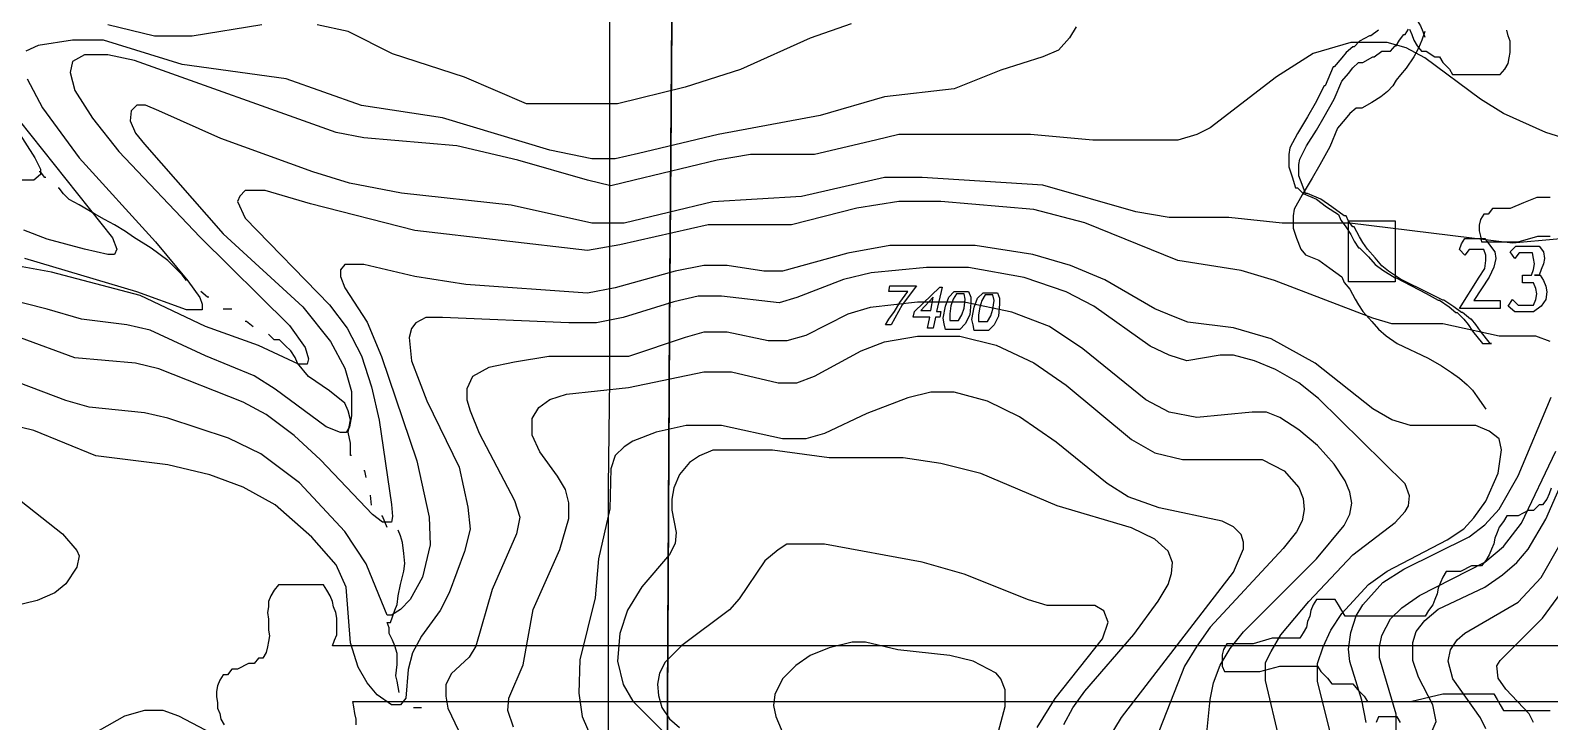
# Model space of a CAD drawing. Extents: x -0.49 to 6.91, y -0.57 to 8.11.
# Drawn here: x 0.527 to 1.25, y 1.669 to 1.998 of the extents above; entities that cross this region are included whole.
import ezdxf

# ---------------------------------------------------------------- set-up
doc = ezdxf.new("R2010")
doc.units = 0
for name, color, linetype in [('Elevations', 7, 'CONTINUOUS'), ('Grid', 7, 'CONTINUOUS'), ('roads', 7, 'CONTINUOUS'), ('topo', 7, 'CONTINUOUS'), ('topo_grid', 7, 'CONTINUOUS'), ('water', 7, 'CONTINUOUS'), ('white', 7, 'CONTINUOUS')]:
    doc.layers.add(name, color=color, linetype=linetype)

msp = doc.modelspace()

# ---------------------------------------------------------------- linework, layer by layer
at = {"layer": 'Elevations', "color": 1}
for points in [[(0.936241, 1.857715), (0.933606, 1.857715), (0.935188, 1.860361), (0.937823, 1.864065), (0.940459, 1.868298), (0.944149, 1.87359), (0.935186, 1.87359), (0.935713, 1.876236), (0.948367, 1.876236), (0.948367, 1.876236), (0.941513, 1.86724)], [(0.960495, 1.875654), (0.957857, 1.864012), (0.959966, 1.864012), (0.959439, 1.861366), (0.95733, 1.861366), (0.956277, 1.856075), (0.953642, 1.856075), (0.954695, 1.861366), (0.946786, 1.861366), (0.947313, 1.864012), (0.959439, 1.875654)], [(0.973148, 1.873537), (0.974204, 1.870891), (0.974204, 1.868245), (0.973677, 1.862425), (0.971569, 1.858191), (0.968933, 1.855545), (0.965769, 1.855545), (0.963661, 1.855545), (0.962078, 1.855545), (0.961552, 1.858191), (0.961025, 1.860837), (0.962081, 1.866658), (0.963661, 1.870891), (0.966299, 1.873537), (0.969988, 1.873537), (0.972097, 1.873537)], [(0.986857, 1.873008), (0.98791, 1.870362), (0.98791, 1.867716), (0.987383, 1.861895), (0.985275, 1.857662), (0.982639, 1.855016), (0.979477, 1.855016), (0.977368, 1.855016), (0.975786, 1.855016), (0.975259, 1.857662), (0.974733, 1.860308), (0.975786, 1.866129), (0.977368, 1.870362), (0.980003, 1.873008), (0.983694, 1.873008), (0.985803, 1.873008)], [(0.950477, 1.864568), (0.955222, 1.864568), (0.956278, 1.870918)], [(0.964185, 1.859832), (0.966294, 1.859832), (0.968403, 1.859832), (0.969985, 1.862478), (0.971038, 1.865653), (0.971567, 1.869886), (0.971038, 1.872532), (0.969456, 1.872532), (0.967347, 1.872532), (0.965765, 1.869886), (0.964712, 1.866711), (0.964185, 1.863007)], [(0.977894, 1.859303), (0.980003, 1.859303), (0.982111, 1.859303), (0.983694, 1.861948), (0.984749, 1.865123), (0.985276, 1.869357), (0.984749, 1.872003), (0.983167, 1.872003), (0.981058, 1.872003), (0.979479, 1.869357), (0.978423, 1.866182), (0.977897, 1.862478)]]:
    msp.add_lwpolyline(points, close=True, dxfattribs=at)
at = {"layer": 'Grid', "color": 1}
msp.add_lwpolyline([(0.006687, 2.271603), (0.208099, 2.271603), (0.416365, 2.271603), (0.624631, 2.271603), (0.833425, 2.271603), (0.832369, 2.063349), (0.830787, 1.855598), (0.829734, 1.647345), (0.828678, 1.439594), (0.621467, 1.439594), (0.414255, 1.439594), (0.207044, 1.439594), (0.006687, 1.439594)], dxfattribs=at)
for points in [[(0.828681, 1.442266), (0.829737, 1.649991), (0.83079, 1.858244), (0.832372, 2.065995), (0.833425, 2.274249), (1.039583, 2.274249), (1.24574, 2.274249), (1.451897, 2.274249), (1.658054, 2.274249), (1.658581, 2.067556), (1.658581, 1.860864), (1.659107, 1.654198), (1.659636, 1.447505), (1.451897, 1.444859), (1.244158, 1.442213), (1.036419, 1.439568)], [(1.221488, 1.895154), (1.223597, 1.892508), (1.224123, 1.889333), (1.22307, 1.885099), (1.220962, 1.880337), (1.213579, 1.869224), (1.226233, 1.869224), (1.226233, 1.86552), (1.206725, 1.86552), (1.206725, 1.86552), (1.216216, 1.880337), (1.218851, 1.88457), (1.219378, 1.888274), (1.219378, 1.89092), (1.218325, 1.893566), (1.216743, 1.893566), (1.214634, 1.893566), (1.211471, 1.893566), (1.209362, 1.89092), (1.206724, 1.893566), (1.20778, 1.896212), (1.209362, 1.898858), (1.211997, 1.898858), (1.214632, 1.898858), (1.21885, 1.898858)], [(1.244687, 1.895154), (1.246796, 1.892508), (1.247322, 1.889333), (1.246796, 1.886687), (1.245743, 1.884041), (1.244687, 1.881395), (1.242578, 1.881395), (1.245214, 1.881395), (1.246796, 1.878749), (1.247851, 1.876104), (1.248378, 1.873458), (1.247851, 1.869754), (1.245743, 1.866579), (1.242052, 1.863933), (1.237307, 1.863933), (1.233089, 1.863933), (1.229925, 1.866579), (1.232034, 1.869754), (1.234672, 1.867108), (1.237307, 1.867108), (1.239942, 1.867108), (1.242051, 1.867108), (1.243104, 1.869754), (1.24363, 1.872399), (1.243104, 1.875045), (1.242051, 1.877691), (1.239942, 1.877691), (1.237307, 1.877691), (1.236779, 1.877691), (1.236779, 1.881395), (1.239414, 1.881395), (1.240996, 1.881395), (1.242049, 1.884041), (1.242576, 1.886687), (1.242049, 1.889333), (1.241523, 1.891979), (1.239941, 1.891979), (1.237305, 1.891979), (1.235197, 1.891979), (1.233088, 1.889333), (1.230979, 1.892508), (1.233617, 1.895154), (1.237834, 1.895154), (1.241525, 1.895154)]]:
    msp.add_lwpolyline(points, close=True, dxfattribs=at)
at = {"layer": 'roads', "color": 7}
for points in [[(1.120254, 2.013264), (1.126054, 2.013264), (1.131854, 2.013264), (1.136072, 2.013264), (1.14029, 2.015909), (1.147671, 2.018555), (1.158216, 2.022259), (1.160851, 2.022259), (1.163486, 2.022259), (1.165069, 2.018555), (1.168233, 2.014851), (1.172978, 2.010618), (1.181414, 2.005326), (1.185104, 2.00268), (1.186686, 2.00268), (1.188268, 2.000034), (1.189321, 1.997389), (1.190377, 1.994743)], [(1.19038, 1.997441), (1.188798, 1.993208), (1.187216, 1.989504), (1.185107, 1.985271), (1.181416, 1.979979), (1.17878, 1.976804), (1.176672, 1.974158), (1.175089, 1.971512), (1.172454, 1.968866), (1.169291, 1.966221), (1.165073, 1.963575), (1.160328, 1.960929), (1.157693, 1.960929), (1.154529, 1.958283), (1.15242, 1.955637), (1.148729, 1.951404), (1.145039, 1.942408), (1.140293, 1.933941), (1.136603, 1.927591), (1.131857, 1.919654), (1.128167, 1.912775), (1.127641, 1.9096), (1.127641, 1.906425), (1.127641, 1.903779), (1.129223, 1.899016), (1.131332, 1.893725), (1.133441, 1.891079), (1.139768, 1.888433), (1.145041, 1.884729), (1.15084, 1.880496), (1.151895, 1.87785), (1.154531, 1.874675), (1.157166, 1.869912), (1.158748, 1.867266), (1.160857, 1.864091), (1.165075, 1.859329), (1.168239, 1.855625), (1.171929, 1.85245), (1.177202, 1.848746), (1.191965, 1.841866), (1.198291, 1.838162), (1.203037, 1.834987), (1.206727, 1.832341), (1.210418, 1.829166), (1.213053, 1.826521), (1.215162, 1.823346), (1.21938, 1.817525)]]:
    msp.add_lwpolyline(points, dxfattribs=at)
at = {"layer": 'topo', "color": 2}
for points in [[(1.024294, 1.999664), (1.02113, 1.994372), (1.015858, 1.988551), (1.008476, 1.985376), (0.988441, 1.979026), (0.966297, 1.970031), (0.93308, 1.966326), (0.9025, 1.957331), (0.853989, 1.948335), (0.816027, 1.939339), (0.804955, 1.936693), (0.793883, 1.936693), (0.773848, 1.940926), (0.722705, 1.956272), (0.684212, 1.962093), (0.648359, 1.974793), (0.598798, 1.981672), (0.561364, 1.993314), (0.546601, 1.993314), (0.530256, 1.990668), (0.524456, 1.988022)], [(0.636758, 2.000511), (0.603542, 1.995219), (0.595106, 1.995219), (0.585616, 1.995219), (0.563471, 2.000511)], [(0.917261, 2.00104), (0.897753, 1.994161), (0.864533, 1.979344), (0.83817, 1.970877), (0.806008, 1.96294), (0.791773, 1.96294), (0.762774, 1.96294), (0.733249, 1.97564), (0.698978, 1.986752), (0.677883, 1.997336), (0.663121, 2.000511)], [(1.26103, 1.94508), (1.247845, 1.949314), (1.22781, 1.95831), (1.216737, 1.965189), (1.190375, 1.984768), (1.181412, 1.98953), (1.172449, 1.992176), (1.163486, 1.992176), (1.15505, 1.992176), (1.137123, 1.986885), (1.119724, 1.975772), (1.08809, 1.95143), (1.081763, 1.948255), (1.0728, 1.94561), (1.056978, 1.94561), (1.032197, 1.94561), (1.002671, 1.948255), (0.939929, 1.948255), (0.928857, 1.94561), (0.899859, 1.93873), (0.869274, 1.93873), (0.853457, 1.936085), (0.813913, 1.92656), (0.802841, 1.923914), (0.791769, 1.92656), (0.758553, 1.936085), (0.729554, 1.942964), (0.685261, 1.946668), (0.67208, 1.949314), (0.576121, 1.983604), (0.563468, 1.98625), (0.552398, 1.98625), (0.546599, 1.983075), (0.545543, 1.977783), (0.547652, 1.969316), (0.556088, 1.956087), (0.568742, 1.940212), (0.607231, 1.899599), (0.649938, 1.857424), (0.657319, 1.846841), (0.658901, 1.841549), (0.658375, 1.838903), (0.654157, 1.838903), (0.635176, 1.847899), (0.609868, 1.856895), (0.578761, 1.871711), (0.536581, 1.882824), (0.519182, 1.885999)], [(0.524983, 1.974793), (0.532364, 1.961035), (0.549763, 1.937222), (0.586143, 1.897164), (0.601433, 1.878644), (0.607233, 1.870706), (0.608286, 1.867531), (0.608286, 1.864885), (0.605651, 1.864885), (0.600906, 1.864885), (0.57718, 1.873352), (0.523928, 1.889227)], [(1.274215, 1.900339), (1.232031, 1.896635), (1.154526, 1.90616), (1.122364, 1.90616), (1.097056, 1.908806), (1.068585, 1.908806), (1.052763, 1.911452), (1.008474, 1.924152), (0.951005, 1.927856), (0.933078, 1.927856), (0.893535, 1.91886), (0.851351, 1.916214), (0.809171, 1.90616), (0.793881, 1.90616), (0.755392, 1.914627), (0.703195, 1.920448), (0.67841, 1.92521), (0.661011, 1.930502), (0.61725, 1.946377), (0.587724, 1.959606), (0.581397, 1.962252), (0.577179, 1.962252), (0.574544, 1.959606), (0.574017, 1.954844), (0.576652, 1.949023), (0.58087, 1.943731), (0.618305, 1.901027), (0.656266, 1.866208), (0.669447, 1.849804), (0.676301, 1.837104), (0.679466, 1.825991), (0.679466, 1.81435), (0.67841, 1.809058), (0.676828, 1.806412), (0.674192, 1.806412), (0.667338, 1.809058), (0.643085, 1.82705), (0.633067, 1.8334), (0.609869, 1.842925), (0.583507, 1.855096), (0.572435, 1.857741), (0.550818, 1.860387), (0.534473, 1.86515), (0.501252, 1.873616)], [(0.521291, 1.955002), (0.565579, 1.899096), (0.567687, 1.893804), (0.566634, 1.891158), (0.56347, 1.891158), (0.552398, 1.893804), (0.534472, 1.898567), (0.5234, 1.9028)], [(0.520235, 1.950399), (0.528671, 1.937169), (0.531306, 1.931878), (0.531306, 1.929232), (0.528143, 1.926586), (0.521289, 1.926586)], [(1.249958, 1.849698), (1.243104, 1.852344), (1.225705, 1.852344), (1.198815, 1.858165), (1.174562, 1.858165), (1.165599, 1.860811), (1.118674, 1.878802), (1.102856, 1.883565), (1.072804, 1.888327), (1.028511, 1.906319), (1.004257, 1.912669), (0.959969, 1.916373), (0.939933, 1.916373), (0.919898, 1.913198), (0.888791, 1.905261), (0.849243, 1.905261), (0.807063, 1.895736), (0.791773, 1.89309), (0.709523, 1.902615), (0.659957, 1.915315), (0.63834, 1.921665), (0.62885, 1.921665), (0.626215, 1.919019), (0.625159, 1.916373), (0.62885, 1.908436), (0.668921, 1.867293), (0.677357, 1.85618), (0.684211, 1.842951), (0.688956, 1.828135), (0.692647, 1.81226), (0.698451, 1.772202), (0.698978, 1.766381), (0.698451, 1.763735), (0.697395, 1.763735), (0.694233, 1.763735), (0.689483, 1.767439), (0.664702, 1.793368), (0.652049, 1.80501), (0.638868, 1.815064), (0.627795, 1.820885), (0.587725, 1.83676), (0.576653, 1.839406), (0.547654, 1.842052), (0.521819, 1.851577)], [(1.151359, 1.638984), (1.139232, 1.688038), (1.139232, 1.696504), (1.141867, 1.704442), (1.145558, 1.712379), (1.15083, 1.720317), (1.163484, 1.734075), (1.172448, 1.740425), (1.200919, 1.755242), (1.208827, 1.760534), (1.213573, 1.765825), (1.219372, 1.773763), (1.225172, 1.786992), (1.226754, 1.798104), (1.225699, 1.803396), (1.220954, 1.8071), (1.214627, 1.809746), (1.18352, 1.809746), (1.174556, 1.812392), (1.165593, 1.817684), (1.138176, 1.839379), (1.117087, 1.851021), (1.09916, 1.856313), (1.077543, 1.858959), (1.070689, 1.861604), (1.061722, 1.865309), (1.037996, 1.879067), (1.021651, 1.885946), (1.003725, 1.891238), (0.976308, 1.895471), (0.955745, 1.895471), (0.93571, 1.895471), (0.915675, 1.891767), (0.884567, 1.8833), (0.8756, 1.8833), (0.858201, 1.885946), (0.847128, 1.885946), (0.83342, 1.8833), (0.804949, 1.875363), (0.791768, 1.872717), (0.733771, 1.87695), (0.709517, 1.880654), (0.68526, 1.886475), (0.676297, 1.886475), (0.674188, 1.883829), (0.674188, 1.880654), (0.676297, 1.875363), (0.686841, 1.858959), (0.6937, 1.842554), (0.710572, 1.792998), (0.716372, 1.76609), (0.716898, 1.752861), (0.713207, 1.737515), (0.707407, 1.726931), (0.702662, 1.722169), (0.698444, 1.719523), (0.696336, 1.719523), (0.695283, 1.722169), (0.686315, 1.743865), (0.676297, 1.759211), (0.65468, 1.782494), (0.636227, 1.796252), (0.620937, 1.803661), (0.591938, 1.813186), (0.580866, 1.815831), (0.554504, 1.818477), (0.543432, 1.821652), (0.521287, 1.830119)], [(1.121309, 1.659383), (1.114455, 1.688382), (1.114455, 1.696848), (1.117091, 1.70214), (1.121836, 1.710078), (1.135017, 1.725953), (1.156107, 1.748178), (1.176142, 1.763523), (1.180887, 1.768815), (1.182469, 1.771461), (1.182995, 1.776223), (1.180887, 1.782044), (1.139762, 1.822631), (1.130272, 1.83004), (1.1192, 1.83639), (1.109182, 1.840623), (1.099164, 1.843269), (1.092837, 1.843269), (1.07702, 1.840623), (1.068584, 1.843269), (1.059617, 1.847502), (1.032727, 1.866552), (1.019546, 1.873431), (0.999511, 1.88031), (0.973148, 1.885073), (0.953113, 1.885073), (0.926751, 1.882427), (0.91357, 1.879252), (0.891425, 1.870785), (0.882989, 1.86814), (0.855568, 1.871315), (0.844497, 1.871315), (0.832898, 1.868669), (0.808644, 1.86126), (0.795991, 1.858615), (0.782809, 1.858615), (0.722703, 1.86126), (0.714795, 1.86126), (0.71005, 1.858615), (0.707941, 1.855969), (0.706886, 1.851735), (0.707941, 1.840623), (0.715322, 1.821573), (0.730612, 1.789955), (0.73483, 1.770905), (0.735886, 1.760322), (0.733248, 1.749739), (0.725867, 1.730159), (0.721649, 1.721693), (0.712686, 1.709522), (0.708468, 1.701584), (0.706359, 1.693647), (0.705303, 1.679889), (0.702668, 1.676714), (0.69845, 1.676714), (0.691596, 1.681476), (0.686846, 1.687297), (0.682628, 1.694705), (0.678938, 1.706347), (0.67683, 1.732805), (0.672083, 1.743389), (0.660484, 1.756618), (0.643085, 1.771964), (0.627796, 1.78043), (0.611979, 1.786251), (0.591943, 1.791014), (0.557672, 1.795247), (0.528146, 1.807418), (0.517074, 1.810064)], [(1.086512, 1.663352), (1.088094, 1.679227), (1.089676, 1.687165), (1.092839, 1.695631), (1.097584, 1.703569), (1.103911, 1.711506), (1.13871, 1.746325), (1.151891, 1.7622), (1.154527, 1.767492), (1.15558, 1.772784), (1.154527, 1.778075), (1.152418, 1.783367), (1.147145, 1.791305), (1.139237, 1.8003), (1.130274, 1.807709), (1.12131, 1.81353), (1.114983, 1.816175), (1.108129, 1.816175), (1.081767, 1.81353), (1.068586, 1.816175), (1.057514, 1.821996), (1.027456, 1.846338), (1.011639, 1.856921), (0.993713, 1.8638), (0.971041, 1.868563), (0.948897, 1.868563), (0.926225, 1.865917), (0.91568, 1.862742), (0.895645, 1.852688), (0.886682, 1.850042), (0.877717, 1.850042), (0.858209, 1.854275), (0.847132, 1.854275), (0.838169, 1.85163), (0.811279, 1.842634), (0.800207, 1.842634), (0.773318, 1.842634), (0.756973, 1.839988), (0.744847, 1.837342), (0.736938, 1.833109), (0.734303, 1.827288), (0.734303, 1.821996), (0.735882, 1.816705), (0.7401, 1.806121), (0.756972, 1.773974), (0.759607, 1.766037), (0.758025, 1.758099), (0.746425, 1.731641), (0.738517, 1.704759), (0.735353, 1.699468), (0.726917, 1.69153), (0.724282, 1.686239), (0.724282, 1.680947), (0.725337, 1.675126), (0.735354, 1.653959)], [(0.756447, 1.666104), (0.753812, 1.674041), (0.754339, 1.679862), (0.761193, 1.695737), (0.765938, 1.722195), (0.778592, 1.750665), (0.78281, 1.765481), (0.78281, 1.77289), (0.781228, 1.77924), (0.777538, 1.78559), (0.769101, 1.797231), (0.76541, 1.805169), (0.76541, 1.813106), (0.768575, 1.818398), (0.773846, 1.822102), (0.781756, 1.824748), (0.81128, 1.827923), (0.847134, 1.835331), (0.860314, 1.835331), (0.882463, 1.83004), (0.891426, 1.83004), (0.899862, 1.833215), (0.922007, 1.845385), (0.93308, 1.849619), (0.948897, 1.852265), (0.968931, 1.852265), (0.98633, 1.848031), (1.004258, 1.839565), (1.019548, 1.828981), (1.050655, 1.803052), (1.061727, 1.796702), (1.074913, 1.793527), (1.10391, 1.793527), (1.112875, 1.793527), (1.123418, 1.788235), (1.130274, 1.780298), (1.132382, 1.775006), (1.132909, 1.769715), (1.131853, 1.764423), (1.129218, 1.759131), (1.122891, 1.751194), (1.088093, 1.713755), (1.081766, 1.704759), (1.075966, 1.695234), (1.062253, 1.660442)], [(1.039585, 1.660204), (1.045916, 1.670787), (1.099168, 1.739843), (1.103913, 1.750956), (1.103913, 1.754131), (1.10286, 1.757835), (1.099169, 1.761539), (1.093897, 1.764185), (1.063844, 1.770535), (1.049081, 1.775826), (1.039062, 1.782176), (1.014805, 1.801756), (0.997406, 1.813926), (0.982116, 1.821335), (0.966299, 1.825568), (0.955227, 1.825568), (0.944155, 1.822922), (0.924645, 1.815514), (0.90461, 1.805989), (0.895647, 1.803343), (0.884575, 1.803343), (0.855577, 1.809693), (0.838701, 1.809693), (0.824465, 1.806518), (0.813392, 1.802285), (0.809174, 1.799639), (0.804956, 1.795406), (0.802848, 1.789056), (0.802319, 1.770006), (0.797047, 1.746193), (0.795465, 1.727672), (0.788083, 1.698145), (0.787557, 1.68227), (0.789139, 1.671157), (0.793884, 1.660574)], [(1.162434, 1.668326), (1.160325, 1.67891), (1.154525, 1.69743), (1.153999, 1.703251), (1.155054, 1.711189), (1.15769, 1.719126), (1.160853, 1.724418), (1.170344, 1.735001), (1.180361, 1.741351), (1.211469, 1.756697), (1.21885, 1.762518), (1.225704, 1.769926), (1.234668, 1.785801), (1.250485, 1.82324)], [(1.018493, 1.6674), (1.022711, 1.675338), (1.02851, 1.683275), (1.051714, 1.710183), (1.063313, 1.726058), (1.068058, 1.733996), (1.06964, 1.739288), (1.070167, 1.744579), (1.068058, 1.749871), (1.061731, 1.755692), (1.050659, 1.760983), (1.015329, 1.771567), (0.978949, 1.786913), (0.959968, 1.791675), (0.942042, 1.794321), (0.906717, 1.794321), (0.879827, 1.798025), (0.859792, 1.798025), (0.851356, 1.798025), (0.845024, 1.795379), (0.840279, 1.792204), (0.835534, 1.786383), (0.832899, 1.780033), (0.831843, 1.774742), (0.831843, 1.76945), (0.833952, 1.758867), (0.833425, 1.753575), (0.83079, 1.748283), (0.817609, 1.732938), (0.810755, 1.721825), (0.807064, 1.710713), (0.806008, 1.697483), (0.808646, 1.686371), (0.813391, 1.678433), (0.842389, 1.649409)], [(1.17667, 1.659039), (1.17667, 1.672269), (1.16876, 1.69915), (1.16876, 1.704442), (1.169816, 1.709734), (1.174034, 1.717671), (1.179306, 1.722963), (1.187742, 1.728784), (1.218849, 1.744659), (1.227813, 1.752067), (1.236249, 1.763179), (1.252598, 1.797469)], [(1.186158, 1.646578), (1.195649, 1.668803), (1.194067, 1.67674), (1.187213, 1.689969), (1.184575, 1.697907), (1.184575, 1.706373), (1.186157, 1.711665), (1.190375, 1.716957), (1.196702, 1.722248), (1.218846, 1.732832), (1.227282, 1.738653), (1.234136, 1.744473), (1.239409, 1.750823), (1.247845, 1.765111), (1.263139, 1.79993)], [(0.512327, 1.781489), (0.541853, 1.758205), (0.548707, 1.750268), (0.54976, 1.747622), (0.548707, 1.74233), (0.543435, 1.734393), (0.538162, 1.730159), (0.529726, 1.726455), (0.508109, 1.721164)], [(1.00584, 1.665998), (1.014276, 1.679756), (1.036948, 1.708225), (1.039589, 1.716163), (1.037475, 1.721455), (1.033261, 1.7241), (1.029567, 1.7241), (1.010586, 1.7241), (1.001623, 1.726746), (0.971042, 1.738917), (0.951007, 1.744738), (0.904609, 1.753205), (0.895118, 1.753205), (0.886682, 1.753205), (0.882464, 1.750559), (0.876137, 1.745267), (0.864011, 1.727275), (0.859265, 1.721984), (0.836589, 1.70505), (0.828681, 1.697113), (0.826046, 1.691821), (0.82499, 1.68653), (0.825517, 1.681238), (0.827099, 1.675417), (0.83079, 1.670125), (0.835535, 1.665892)], [(1.21938, 1.665336), (1.216745, 1.670628), (1.203563, 1.689149), (1.201454, 1.697616), (1.20251, 1.702907), (1.205673, 1.70767), (1.209364, 1.710845), (1.234672, 1.725661), (1.245744, 1.737303), (1.254707, 1.753178)], [(1.24205, 1.668273), (1.239941, 1.672507), (1.228869, 1.684148), (1.225178, 1.68944), (1.224651, 1.695261), (1.226234, 1.697907), (1.246268, 1.718015), (1.256818, 1.732303)], [(0.984224, 1.652107), (0.990551, 1.67592), (0.990551, 1.683857), (0.988443, 1.689149), (0.986334, 1.691795), (0.975262, 1.697616), (0.96419, 1.700261), (0.939409, 1.702907), (0.924119, 1.706611), (0.917787, 1.706611), (0.906715, 1.703966), (0.897752, 1.700261), (0.890898, 1.695499), (0.884571, 1.689149), (0.88088, 1.681741), (0.880353, 1.676449), (0.881409, 1.671157), (0.893535, 1.642159)], [(0.616193, 1.661368), (0.597213, 1.671422), (0.589831, 1.674068), (0.580869, 1.674068), (0.571379, 1.671422), (0.550816, 1.65978)]]:
    msp.add_lwpolyline(points, dxfattribs=at)
at = {"layer": 'topo_grid', "color": 7}
msp.add_lwpolyline([(0.801789, 1.626258), (0.801789, 1.677931), (0.801789, 1.729075), (0.801789, 1.780748), (0.802315, 1.831892), (0.802315, 1.883565), (0.802315, 1.935238), (0.802315, 1.986382), (0.802315, 2.038055), (0.802315, 2.089173), (0.802842, 2.140846), (0.802842, 2.19199), (0.802842, 2.243663), (0.802842, 2.295336), (0.802842, 2.34648), (0.802842, 2.398153), (0.803368, 2.449297), (0.803368, 2.50097), (0.803368, 2.552643)], dxfattribs=at)
at = {"layer": 'water', "color": 4}
for points in [[(0.533944, 1.927856), (0.533417, 1.927856), (0.531309, 1.930502), (0.530782, 1.930502)], [(0.600905, 1.878829), (0.598796, 1.881475), (0.591942, 1.888354), (0.584034, 1.894175), (0.575598, 1.899466), (0.571907, 1.902112), (0.566635, 1.905287), (0.561889, 1.907933), (0.557144, 1.910579), (0.549763, 1.914812), (0.545017, 1.917458), (0.542382, 1.920104), (0.540273, 1.92275), (0.539747, 1.92275)], [(0.611451, 1.870918), (0.610925, 1.870918), (0.607761, 1.873564)], [(0.622523, 1.865097), (0.620941, 1.865097), (0.618303, 1.865097)], [(0.632541, 1.856683), (0.629378, 1.859329), (0.628851, 1.859329)], [(0.679467, 1.795511), (0.67894, 1.795511), (0.67894, 1.798157), (0.67894, 1.801332), (0.677887, 1.806624), (0.67894, 1.812445), (0.677887, 1.816678), (0.676305, 1.820382), (0.668924, 1.826203), (0.658906, 1.833082), (0.653633, 1.839432), (0.65258, 1.842078), (0.650471, 1.845253), (0.647836, 1.847899), (0.645198, 1.850545), (0.642563, 1.850545), (0.639928, 1.853191)], [(0.686321, 1.784955), (0.685794, 1.78813), (0.685268, 1.78813)], [(0.688958, 1.771778), (0.688432, 1.776541)], [(0.69634, 1.761248), (0.695284, 1.763894), (0.694229, 1.76654), (0.693703, 1.76654)], [(0.702139, 1.682667), (0.701613, 1.685313), (0.701086, 1.687958), (0.70056, 1.690604), (0.701086, 1.695896), (0.701086, 1.698542), (0.701086, 1.701188), (0.700033, 1.704892), (0.698977, 1.707538), (0.697395, 1.710713), (0.697395, 1.713358), (0.696342, 1.716004), (0.697924, 1.716004), (0.698977, 1.71865), (0.700033, 1.721825), (0.701086, 1.724471), (0.701613, 1.728704), (0.702668, 1.733996), (0.70425, 1.740346), (0.704777, 1.74405), (0.70425, 1.748813), (0.703724, 1.754104), (0.702671, 1.757279), (0.701615, 1.759925)], [(0.712684, 1.675285), (0.711631, 1.675285), (0.710049, 1.675285), (0.708993, 1.675285)]]:
    msp.add_lwpolyline(points, dxfattribs=at)
at = {"layer": 'white', "color": 7}
for points in [[(1.168218, 1.998024), (1.164527, 1.995378), (1.164001, 1.995378), (1.159255, 1.992732), (1.156618, 1.990086), (1.156091, 1.990086), (1.152928, 1.98744), (1.152928, 1.98744), (1.150819, 1.984794), (1.147128, 1.980561), (1.147128, 1.980561), (1.146602, 1.980561), (1.142911, 1.971565), (1.142384, 1.971565), (1.138166, 1.963099), (1.134476, 1.956749), (1.12973, 1.948811), (1.12604, 1.941932), (1.12604, 1.941932), (1.12604, 1.941932), (1.125514, 1.938757), (1.125514, 1.938757), (1.125514, 1.935582), (1.125514, 1.932936), (1.125514, 1.932936), (1.125514, 1.932936), (1.127096, 1.928174), (1.128678, 1.922882), (1.129205, 1.922882), (1.129205, 1.922882), (1.129731, 1.922882), (1.132366, 1.920236), (1.132366, 1.920236), (1.138693, 1.91759), (1.143439, 1.913886), (1.149238, 1.910182), (1.150294, 1.907536), (1.152403, 1.90489), (1.152403, 1.90489), (1.155038, 1.900657), (1.15662, 1.897482), (1.158729, 1.894307), (1.159255, 1.894307), (1.163473, 1.890074), (1.166637, 1.886369), (1.166637, 1.886369), (1.170327, 1.883724), (1.170327, 1.883724), (1.176127, 1.880019), (1.176654, 1.880019), (1.190889, 1.872611), (1.196689, 1.869436), (1.197216, 1.869436), (1.201961, 1.866261), (1.205124, 1.863615), (1.205651, 1.863615), (1.208814, 1.86044), (1.210923, 1.857794), (1.213032, 1.854619), (1.217777, 1.848799), (1.218304, 1.848799), (1.21883, 1.848799), (1.219357, 1.848799), (1.219883, 1.848799), (1.220415, 1.848799), (1.220939, 1.848799), (1.220939, 1.848799), (1.221466, 1.848799), (1.221466, 1.848799), (1.221992, 1.848799), (1.221992, 1.848799), (1.221992, 1.848799), (1.221992, 1.848799), (1.221992, 1.848799), (1.221992, 1.848799), (1.221466, 1.848799), (1.221466, 1.848799), (1.216721, 1.854619), (1.214612, 1.857794), (1.212503, 1.86044), (1.211977, 1.86044), (1.208286, 1.863615), (1.207759, 1.863615), (1.204069, 1.866261), (1.199323, 1.869436), (1.198797, 1.869436), (1.19247, 1.872611), (1.178762, 1.87949), (1.172962, 1.883194), (1.169799, 1.88584), (1.166635, 1.889544), (1.162945, 1.893778), (1.160836, 1.896953), (1.159254, 1.899599), (1.156619, 1.904361), (1.156092, 1.904361), (1.153983, 1.907007), (1.153983, 1.907007), (1.152928, 1.909653), (1.152401, 1.909653), (1.151882, 1.909653), (1.146082, 1.913886), (1.14081, 1.91759), (1.134483, 1.920236), (1.133427, 1.920236), (1.131848, 1.924469), (1.130266, 1.928703), (1.130266, 1.931349), (1.130266, 1.933994), (1.130792, 1.93664), (1.133955, 1.94299), (1.138701, 1.950399), (1.138701, 1.950399), (1.142391, 1.956749), (1.147137, 1.965215), (1.150827, 1.973682), (1.153991, 1.977386), (1.153991, 1.977386), (1.1561, 1.980032), (1.158735, 1.982678), (1.160844, 1.982678), (1.165589, 1.985324), (1.166115, 1.985324), (1.169807, 1.987969), (1.170333, 1.987969), (1.173496, 1.987969), (1.173496, 1.987969), (1.174025, 1.987969), (1.176134, 1.990615), (1.176661, 1.990615), (1.176661, 1.990615), (1.178243, 1.993261), (1.180351, 1.995907), (1.180878, 1.995907), (1.18246, 1.998553)], [(1.182987, 1.998553), (1.184042, 1.995907), (1.185095, 1.993261), (1.186678, 1.990615), (1.188786, 1.987969), (1.190895, 1.987969), (1.195113, 1.985324), (1.197222, 1.985324), (1.198804, 1.982678), (1.201967, 1.979503), (1.203549, 1.976857), (1.205658, 1.976857), (1.207767, 1.976857), (1.210402, 1.976857), (1.213037, 1.976857), (1.215673, 1.976857), (1.218836, 1.976857), (1.221472, 1.976857), (1.224112, 1.976857), (1.226221, 1.976857), (1.22833, 1.979503), (1.229912, 1.982149), (1.230438, 1.984794), (1.230965, 1.98744), (1.230965, 1.990086), (1.230965, 1.992732), (1.229909, 1.995378), (1.229383, 1.998024)], [(1.249959, 1.918384), (1.243633, 1.918384), (1.237307, 1.915738), (1.23098, 1.913092), (1.227816, 1.913092), (1.225181, 1.913092), (1.222546, 1.913092), (1.220437, 1.910446), (1.218323, 1.910446), (1.216741, 1.907801), (1.216214, 1.905155), (1.216214, 1.902509), (1.216741, 1.899863), (1.217267, 1.897217), (1.218847, 1.897217), (1.220956, 1.897217), (1.22307, 1.897217), (1.225705, 1.897217), (1.228868, 1.897217), (1.231503, 1.897217), (1.234667, 1.897217), (1.244157, 1.899863), (1.247321, 1.899863), (1.249956, 1.899863)], [(1.250497, 1.779901), (1.249444, 1.777255), (1.248388, 1.774609), (1.24628, 1.771964), (1.244697, 1.771964), (1.242059, 1.769318), (1.239424, 1.769318), (1.234679, 1.766672), (1.232046, 1.766672), (1.229408, 1.766672), (1.227825, 1.764026), (1.225717, 1.76138), (1.224661, 1.758734), (1.223608, 1.756089), (1.223081, 1.753443), (1.222023, 1.750797), (1.220967, 1.748151), (1.219385, 1.745505), (1.217276, 1.742859), (1.215168, 1.742859), (1.21253, 1.742859), (1.207258, 1.740214), (1.204623, 1.740214), (1.202514, 1.740214), (1.200405, 1.740214), (1.198823, 1.737568), (1.19777, 1.734922), (1.196714, 1.732276), (1.196188, 1.72963), (1.195132, 1.726984), (1.194079, 1.724339), (1.19197, 1.721693), (1.190388, 1.719047), (1.187753, 1.719047), (1.185117, 1.719047), (1.182482, 1.719047), (1.179318, 1.719047), (1.176683, 1.719047), (1.17352, 1.719047), (1.170356, 1.719047), (1.167721, 1.719047), (1.164556, 1.719047), (1.161908, 1.719047), (1.159272, 1.719047), (1.156637, 1.719047), (1.154528, 1.719047), (1.152419, 1.719047), (1.150837, 1.721693), (1.149255, 1.724339), (1.147673, 1.726984), (1.14609, 1.726984), (1.144508, 1.726984), (1.142399, 1.726984), (1.140291, 1.726984), (1.138708, 1.726984), (1.137126, 1.724339), (1.136071, 1.721693), (1.135544, 1.719047), (1.134491, 1.716401), (1.133964, 1.713755), (1.132382, 1.711109), (1.1308, 1.708464), (1.128691, 1.708464), (1.126056, 1.708464), (1.123421, 1.708464), (1.120783, 1.708464), (1.11762, 1.708464), (1.108657, 1.705818), (1.105493, 1.705818), (1.102858, 1.705818), (1.100222, 1.705818), (1.098114, 1.705818), (1.096005, 1.705818), (1.094423, 1.703172), (1.093896, 1.700526), (1.093896, 1.69788), (1.093896, 1.695234), (1.094952, 1.692589), (1.096531, 1.692589), (1.098114, 1.692589), (1.100749, 1.692589), (1.103387, 1.692589), (1.106022, 1.692589), (1.109185, 1.692589), (1.111823, 1.692589), (1.121313, 1.695234), (1.124476, 1.695234), (1.127114, 1.695234), (1.130277, 1.695234), (1.132912, 1.695234), (1.135021, 1.695234), (1.137656, 1.695234), (1.139238, 1.695234), (1.14082, 1.692589), (1.143983, 1.689414), (1.146092, 1.686768), (1.147674, 1.686768), (1.149783, 1.686768), (1.152418, 1.686768), (1.154527, 1.686768), (1.156109, 1.686768), (1.158218, 1.684122), (1.161382, 1.680947), (1.162964, 1.678301), (1.164546, 1.678301), (1.166655, 1.678301), (1.16929, 1.678301), (1.171925, 1.678301), (1.174563, 1.678301), (1.177726, 1.678301), (1.180362, 1.678301), (1.183525, 1.678301), (1.198815, 1.682005), (1.205142, 1.682005), (1.207778, 1.682005), (1.210941, 1.682005), (1.213579, 1.682005), (1.216214, 1.682005), (1.218849, 1.682005), (1.220958, 1.682005), (1.223072, 1.682005), (1.224654, 1.679359), (1.226236, 1.676714), (1.227819, 1.674068), (1.229927, 1.674068), (1.232036, 1.674068), (1.234145, 1.674068), (1.23678, 1.674068), (1.239415, 1.674068), (1.242579, 1.674068), (1.245215, 1.674068), (1.247323, 1.674068), (1.249959, 1.674068)], [(2.878498, 1.704839), (0.670294, 1.704839), (0.671347, 1.707485), (0.672402, 1.71013), (0.672402, 1.712776), (0.672402, 1.715422), (0.672402, 1.718068), (0.671876, 1.720714), (0.67082, 1.72336), (0.670294, 1.726005), (0.669241, 1.728651), (0.667658, 1.731297), (0.666076, 1.733943), (0.663966, 1.733943), (0.659954, 1.733943), (0.657313, 1.733943), (0.654677, 1.733943), (0.652042, 1.733943), (0.649407, 1.733943), (0.646769, 1.733943), (0.64466, 1.733943), (0.642551, 1.731297), (0.640969, 1.728651), (0.639913, 1.726005), (0.639913, 1.72336), (0.639387, 1.720714), (0.639913, 1.717539), (0.639913, 1.712247), (0.64044, 1.709601), (0.639913, 1.706955), (0.639387, 1.70431), (0.63886, 1.701664), (0.637278, 1.699018), (0.635169, 1.699018), (0.633061, 1.696372), (0.630425, 1.696372), (0.625153, 1.693726), (0.622515, 1.693726), (0.620407, 1.69108), (0.618298, 1.69108), (0.616716, 1.688435), (0.61566, 1.685789), (0.615133, 1.683143), (0.615133, 1.680497), (0.61566, 1.677851), (0.61566, 1.675205), (0.616716, 1.67256), (0.617242, 1.669914), (0.618824, 1.667268)], [(0.681564, 1.667268), (0.681564, 1.669914), (0.681037, 1.67256), (0.680511, 1.675735), (0.679984, 1.67838), (2.878558, 1.67838)], [(1.178771, 1.668326), (1.177189, 1.670972), (1.175607, 1.670972), (1.1735, 1.670972), (1.171919, 1.670972), (1.16981, 1.670972), (1.168228, 1.670972), (1.167172, 1.668326)]]:
    msp.add_lwpolyline(points, dxfattribs=at)
msp.add_lwpolyline([(1.176144, 1.907219), (1.176144, 1.87822), (1.153999, 1.87822), (1.153999, 1.907219), (1.176144, 1.907219)], close=True, dxfattribs=at)

doc.saveas('drawing.dxf')
